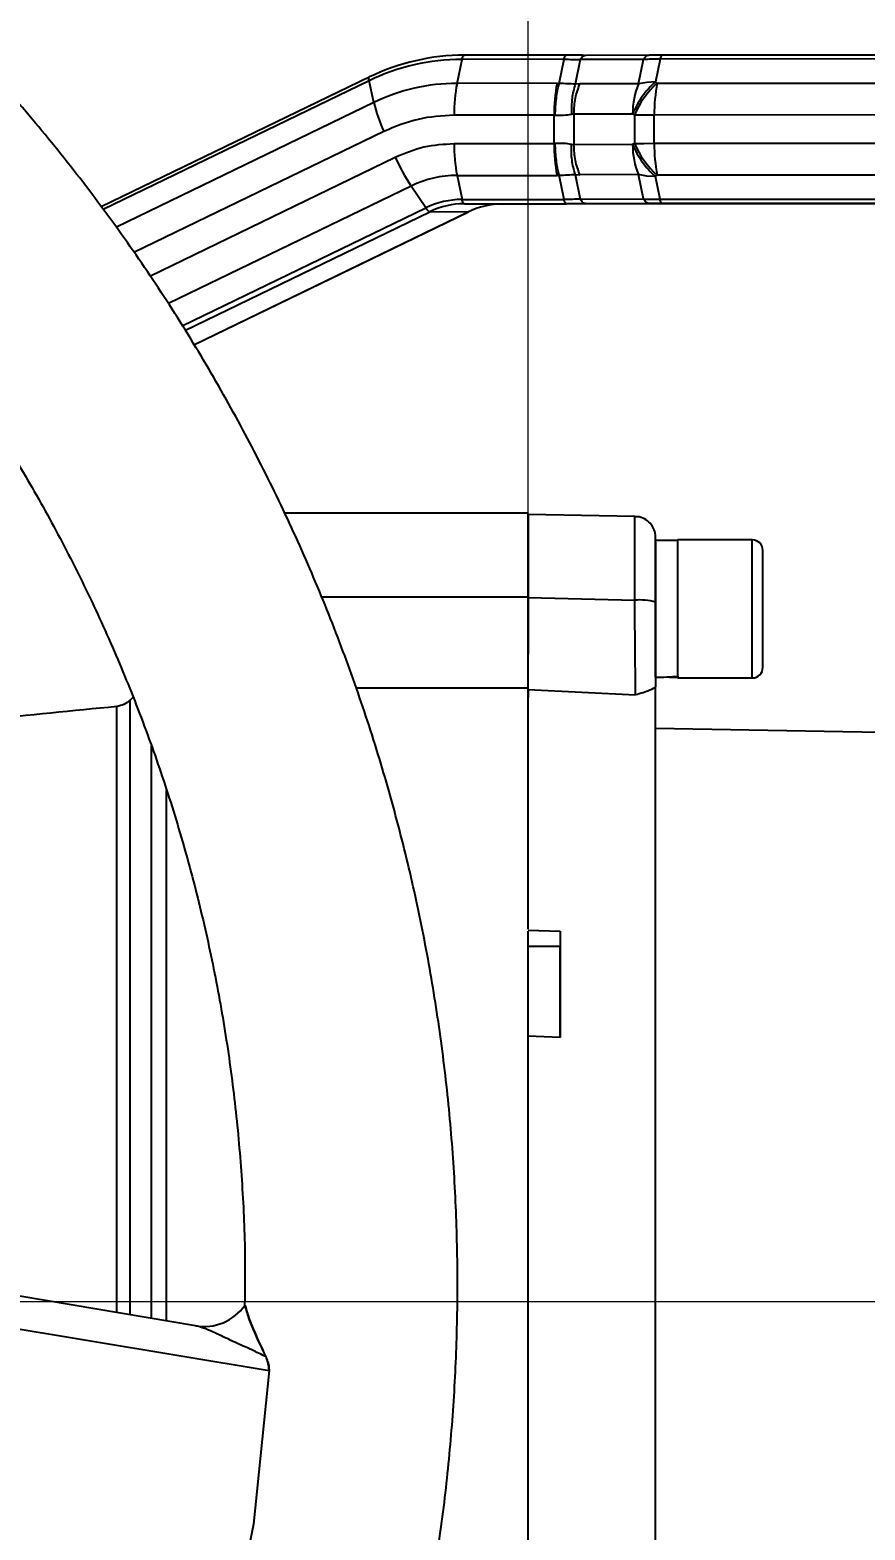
# Model space of a CAD drawing. Header units: millimetres. Extents: x 2271 to 4415, y 823 to 2339.
# Drawn here: x 3252.9 to 3331.5, y 1200.9 to 1342.2 of the extents above; entities that cross this region are included whole.
import ezdxf

# ---------------------------------------------------------------- set-up
doc = ezdxf.new("R2010")
doc.units = ezdxf.units.MM
doc.layers.add('AM_5', color=3, linetype='Continuous', lineweight=25)
doc.styles.add('SLDTEXTSTYLE1', font='txt.shx', dxfattribs={"width": 0.7, "bigfont": 'gbcbig.shx'})
doc.dimstyles.new('SLDDIMSTYLE12$0', dxfattribs={"dimtxt": 12, "dimasz": 10, "dimexe": 0, "dimexo": 0.0625, "dimgap": 0.875, "dimtad": 1, "dimdec": 1, "dimlfac": 1.8, "dimrnd": 1e-09, "dimzin": 12, "dimdsep": 46, "dimtxsty": 'SLDTEXTSTYLE1', "dimcen": 0.09, "dimdle": 8.16, "dimclrd": 3, "dimclre": 3, "dimadec": 0, "dimazin": 3, "dimtfac": 1, "dimtdec": 1, "dimtofl": 0, "dimtmove": 0, "dimatfit": 3, "dimfxl": 0, "dimfrac": 2, "dimtolj": 1, "dimlwd": 5, "dimlwe": 5, "dimarcsym": 0})
doc.dimstyles.new('SLDDIMSTYLE12$3', dxfattribs={"dimtxt": 12, "dimasz": 10, "dimexe": 0, "dimexo": 0.0625, "dimgap": 0.875, "dimtad": 1, "dimdec": 1, "dimlfac": 1.8, "dimrnd": 1e-09, "dimzin": 12, "dimdsep": 46, "dimtxsty": 'SLDTEXTSTYLE1', "dimcen": 0.09, "dimdle": 8.16, "dimclrd": 3, "dimclre": 3, "dimadec": 0, "dimazin": 3, "dimtfac": 1, "dimtdec": 1, "dimtofl": 0, "dimtmove": 0, "dimatfit": 3, "dimfxl": 0, "dimfrac": 2, "dimtolj": 1, "dimlwd": 5, "dimlwe": 5, "dimarcsym": 0})

# ---------------------------------------------------------------- blocks, each defined once
blk = doc.blocks.new('*D192')
at = {"layer": 'AM_5', "color": 3, "lineweight": 5, "transparency": 16777216}
blk.add_line((3122.69, 1362.62), (3122.69, 1414.99), dxfattribs=at)
at = {"layer": 'AM_5', "color": 3, "linetype": 'Continuous', "lineweight": 5, "transparency": 16777216}
for p, q in [((3132.69, 1414.99), (3289.77, 1414.99)), ((3299.77, 1296.73), (3299.77, 1414.99))]:
    blk.add_line(p, q, dxfattribs=at)
at = {"layer": 'AM_5', "color": 3, "transparency": 16777216}
for points in [[(3132.69, 1416.66), (3132.69, 1413.32), (3122.69, 1414.99)], [(3289.77, 1416.66), (3289.77, 1413.32), (3299.77, 1414.99)]]:
    blk.add_solid(points, dxfattribs=at)
at = {"layer": 'Defpoints', "color": 0, "transparency": 16777216}
for p in [(3299.77, 1414.99), (3122.69, 1362.56), (3299.77, 1296.66)]:
    blk.add_point(p, dxfattribs=at)
at = {"layer": 'AM_5', "color": 0, "transparency": 16777216, "insert": (3211.23, 1421.86), "char_height": 12, "attachment_point": 5, "style": 'SLDTEXTSTYLE1'}
blk.add_mtext('\\A1;178', dxfattribs=at)
blk = doc.blocks.new('*D175')
at = {"layer": 'AM_5', "color": 3, "lineweight": 5, "transparency": 16777216}
blk.add_line((3299.77, 1294.17), (3299.77, 1413.92), dxfattribs=at)
at = {"layer": 'AM_5', "color": 3, "linetype": 'Continuous', "lineweight": 5, "transparency": 16777216}
for p, q in [((3309.77, 1413.92), (3461.77, 1413.92)), ((3471.77, 1217.02), (3471.77, 1413.92))]:
    blk.add_line(p, q, dxfattribs=at)
at = {"layer": 'AM_5', "color": 3, "transparency": 16777216}
for points in [[(3309.77, 1415.59), (3309.77, 1412.26), (3299.77, 1413.92)], [(3461.77, 1415.59), (3461.77, 1412.26), (3471.77, 1413.92)]]:
    blk.add_solid(points, dxfattribs=at)
at = {"layer": 'Defpoints', "color": 0, "transparency": 16777216}
for p in [(3471.77, 1413.92), (3299.77, 1294.11), (3471.77, 1216.96)]:
    blk.add_point(p, dxfattribs=at)
at = {"layer": 'AM_5', "color": 0, "transparency": 16777216, "insert": (3385.77, 1420.8), "char_height": 12, "attachment_point": 5, "style": 'SLDTEXTSTYLE1'}
blk.add_mtext('\\A1;175', dxfattribs=at)
blk = doc.blocks.new('*D204')
at = {"layer": 'AM_5', "color": 3, "lineweight": 5, "transparency": 16777216}
blk.add_line((3415.04, 1339.88), (3429.39, 1339.88), dxfattribs=at)
at = {"layer": 'AM_5', "color": 3, "linetype": 'Continuous', "lineweight": 5, "transparency": 16777216}
for p, q in [((3429.39, 1329.88), (3429.39, 1232.43)), ((3169.44, 1222.43), (3429.39, 1222.43))]:
    blk.add_line(p, q, dxfattribs=at)
at = {"layer": 'AM_5', "color": 3, "transparency": 16777216}
for points in [[(3427.72, 1329.88), (3431.05, 1329.88), (3429.39, 1339.88)], [(3427.72, 1232.43), (3431.05, 1232.43), (3429.39, 1222.43)]]:
    blk.add_solid(points, dxfattribs=at)
at = {"layer": 'Defpoints', "color": 0, "transparency": 16777216}
for p in [(3414.97, 1339.88), (3169.38, 1222.43), (3429.39, 1222.43)]:
    blk.add_point(p, dxfattribs=at)
at = {"layer": 'AM_5', "color": 0, "transparency": 16777216, "insert": (3422.51, 1290.38), "char_height": 12, "attachment_point": 5, "rotation": 90, "style": 'SLDTEXTSTYLE1'}
blk.add_mtext('\\A1;115', dxfattribs=at)
blk = doc.blocks.new('*D183')
at = {"layer": 'AM_5', "color": 3, "linetype": 'Continuous', "lineweight": 5, "transparency": 16777216}
blk.add_line((3286.51, 1375.18), (3252.82, 1349.18), dxfattribs=at)
at = {"layer": 'AM_5', "color": 3, "lineweight": 5, "transparency": 16777216}
for p, q in [((3185.45, 1297.25), (3185.63, 1297.25)), ((3185.54, 1297.16), (3185.54, 1297.34))]:
    blk.add_line(p, q, dxfattribs=at)
at = {"layer": 'AM_5', "color": 3, "transparency": 16777216}
blk.add_solid([(3251.8, 1350.5), (3253.84, 1347.87), (3244.91, 1343.07)], dxfattribs=at)
at = {"layer": 'Defpoints', "color": 0, "transparency": 16777216}
for p in [(3244.91, 1343.07), (3126.17, 1251.42)]:
    blk.add_point(p, dxfattribs=at)
at = {"layer": 'AM_5', "color": 0, "transparency": 16777216, "insert": (3269.42, 1370.68), "char_height": 12, "attachment_point": 5, "rotation": 37.6642, "style": 'SLDTEXTSTYLE1'}
blk.add_mtext('\\A1;%%C345', dxfattribs=at)

msp = doc.modelspace()

# ---------------------------------------------------------------- linework, layer by layer
at = {"color": 7, "linetype": 'Continuous', "lineweight": 25}
for p, q in [((3293.069, 1337.149), (3293.538, 1339.412)), ((3303.149, 1339.418), (3293.538, 1339.412)), ((3303.369, 1339.817), (3293.758, 1339.811)), ((3302.68, 1337.152), (3303.149, 1339.418)), ((3304.681, 1339.384), (3304.204, 1337.076)), ((3310.645, 1339.395), (3304.681, 1339.384)), ((3305.062, 1339.79), (3305.217, 1339.819)), ((3305.217, 1339.819), (3311.181, 1339.83)), ((3310.172, 1337.11), (3310.645, 1339.395)), ((3312.193, 1339.433), (3311.75, 1337.292)), ((3405.847, 1339.49), (3312.193, 1339.433)), ((3312.413, 1339.831), (3406.068, 1339.888)), ((3284.809, 1337.747), (3259.55, 1325.509)), ((3284.781, 1337.392), (3259.737, 1325.259)), ((3285.231, 1335.341), (3284.781, 1337.392)), ((3302.486, 1337.155), (3293.069, 1337.149)), ((3302.486, 1337.155), (3302.68, 1337.152)), ((3304.642, 1337.1), (3304.204, 1337.076)), ((3310.172, 1337.11), (3304.642, 1337.1)), ((3310.932, 1337.246), (3310.172, 1337.11)), ((3311.75, 1337.292), (3310.932, 1337.246)), ((3311.919, 1337.17), (3311.75, 1337.292)), ((3311.919, 1337.17), (3406.051, 1337.227)), ((3285.231, 1335.341), (3260.987, 1323.595)), ((3302.21, 1334.157), (3292.793, 1334.151)), ((3302.21, 1331.49), (3302.21, 1334.157)), ((3302.21, 1334.157), (3302.307, 1334.154)), ((3303.858, 1334.258), (3304.077, 1334.282)), ((3304.077, 1334.282), (3309.607, 1334.292)), ((3304.077, 1334.282), (3304.077, 1331.37)), ((3309.607, 1334.292), (3309.776, 1334.17)), ((3310.656, 1334.171), (3309.776, 1334.17)), ((3309.776, 1334.17), (3309.776, 1331.503)), ((3311.643, 1334.172), (3310.656, 1334.171)), ((3405.775, 1334.23), (3311.643, 1334.172)), ((3311.643, 1331.505), (3311.643, 1334.172)), ((3286.172, 1332.624), (3262.632, 1321.219)), ((3292.793, 1331.485), (3302.21, 1331.49)), ((3302.307, 1331.493), (3302.21, 1331.49)), ((3304.077, 1331.37), (3303.858, 1331.393)), ((3309.607, 1331.38), (3304.077, 1331.37)), ((3309.776, 1331.503), (3309.607, 1331.38)), ((3309.776, 1331.503), (3310.656, 1331.504)), ((3310.656, 1331.504), (3311.643, 1331.505)), ((3311.643, 1331.505), (3405.776, 1331.563)), ((3264.143, 1319.01), (3287.253, 1330.206)), ((3293.069, 1328.483), (3302.486, 1328.488)), ((3293.069, 1328.483), (3293.538, 1326.212)), ((3302.486, 1328.488), (3302.68, 1328.491)), ((3303.149, 1326.218), (3302.68, 1328.491)), ((3304.204, 1328.572), (3304.642, 1328.549)), ((3304.204, 1328.572), (3304.681, 1326.256)), ((3310.172, 1328.559), (3304.642, 1328.549)), ((3310.932, 1328.425), (3310.172, 1328.559)), ((3310.645, 1326.267), (3310.172, 1328.559)), ((3311.75, 1328.38), (3310.932, 1328.425)), ((3311.75, 1328.38), (3311.919, 1328.503)), ((3312.193, 1326.233), (3311.75, 1328.38)), ((3406.051, 1328.561), (3311.919, 1328.503)), ((3288.745, 1327.485), (3265.881, 1316.408)), ((3290.132, 1325.427), (3288.745, 1327.485)), ((3267.184, 1314.309), (3290.132, 1325.427)), ((3267.447, 1313.887), (3290.515, 1325.063)), ((3268.288, 1312.532), (3294.098, 1325.036)), ((3268.292, 1312.525), (3294.129, 1325.042)), ((3294.098, 1325.036), (3290.515, 1325.063)), ((3293.538, 1326.212), (3303.149, 1326.218)), ((3293.758, 1325.811), (3303.369, 1325.817)), ((3293.758, 1325.811), (3297.341, 1325.784)), ((3410.753, 1325.854), (3297.341, 1325.784)), ((3304.681, 1326.256), (3310.645, 1326.267)), ((3311.181, 1325.83), (3305.217, 1325.819)), ((3312.193, 1326.233), (3405.847, 1326.29)), ((3406.068, 1325.888), (3312.413, 1325.831)), ((3299.769, 1296.663), (3276.842, 1296.663)), ((3309.804, 1296.378), (3299.769, 1296.554)), ((3313.869, 1294.103), (3311.769, 1294.103)), ((3320.869, 1294.163), (3313.869, 1294.163)), ((3280.292, 1288.798), (3299.769, 1288.798)), ((3299.769, 1288.734), (3309.804, 1288.484)), ((3311.769, 1281.338), (3311.769, 1283.495)), ((3311.769, 1283.323), (3311.769, 1281.223)), ((3313.869, 1281.163), (3320.869, 1281.163)), ((3299.769, 1280.207), (3283.547, 1280.207)), ((3299.769, 1280.083), (3299.769, 1279.348)), ((3299.769, 1280.083), (3309.874, 1279.566)), ((3262.556, 1279.365), (3262.243, 1279.051)), ((3441.295, 1274.143), (3311.769, 1276.404)), ((3299.769, 1257.412), (3302.769, 1257.301)), ((3302.769, 1257.301), (3302.769, 1255.877)), ((3302.769, 1255.877), (3299.769, 1255.877)), ((3302.769, 1247.306), (3299.769, 1247.417)), ((3268.427, 1220.161), (3242.988, 1224.433)), ((3273.067, 1222.109), (3273.067, 1222.107)), ((3273.103, 1222.107), (3273.103, 1222.106)), ((3241.709, 1221.551), (3275.361, 1215.937)), ((3275.361, 1215.937), (3273.9, 1201.483)), ((3273.9, 1201.481), (3271.072, 1187.229)), ((3273.9, 1201.483), (3273.9, 1201.481))]:
    msp.add_line(p, q, dxfattribs=at)
at = {"color": 7, "linetype": 'Continuous', "lineweight": 25, "flags": 128}
for points in [[(3293.538, 1339.412), (3293.558, 1339.501), (3293.581, 1339.58), (3293.607, 1339.649), (3293.635, 1339.706), (3293.664, 1339.752), (3293.695, 1339.784), (3293.726, 1339.804), (3293.758, 1339.811)], [(3284.781, 1337.392), (3284.766, 1337.472), (3284.757, 1337.544), (3284.755, 1337.606), (3284.759, 1337.658), (3284.77, 1337.7), (3284.787, 1337.729), (3284.809, 1337.747)], [(3284.809, 1337.747), (3284.81, 1337.747), (3284.839, 1337.753)], [(3293.758, 1325.811), (3293.726, 1325.818), (3293.695, 1325.838), (3293.664, 1325.871), (3293.635, 1325.917), (3293.607, 1325.975), (3293.581, 1326.044), (3293.558, 1326.124), (3293.538, 1326.212)], [(3294.129, 1325.042), (3294.127, 1325.042), (3294.098, 1325.036)], [(3309.804, 1288.484), (3309.804, 1290.282), (3309.804, 1291.964), (3309.804, 1293.456), (3309.804, 1294.691), (3309.804, 1295.614), (3309.804, 1296.185), (3309.804, 1296.378)], [(3311.769, 1281.223), (3311.769, 1281.399), (3311.769, 1281.917), (3311.769, 1282.75), (3311.769, 1283.851), (3311.769, 1285.161), (3311.769, 1286.608), (3311.769, 1288.112), (3311.769, 1289.592), (3311.769, 1290.966), (3311.769, 1292.159), (3311.769, 1293.107), (3311.769, 1293.757), (3311.769, 1294.074), (3311.769, 1294.103)], [(3313.869, 1281.338), (3313.869, 1281.261), (3313.869, 1281.174), (3313.869, 1281.436), (3313.869, 1282.033), (3313.869, 1282.935), (3313.869, 1284.091), (3313.869, 1285.44), (3313.869, 1286.908), (3313.869, 1288.417), (3313.869, 1289.886), (3313.869, 1291.234), (3313.869, 1292.391), (3313.869, 1293.292), (3313.869, 1293.89), (3313.869, 1294.152), (3313.869, 1294.103)], [(3313.869, 1281.428), (3313.869, 1281.792), (3313.869, 1282.568), (3313.869, 1283.622), (3313.869, 1284.897), (3313.869, 1286.323), (3313.869, 1287.823), (3313.869, 1289.314), (3313.869, 1290.714), (3313.869, 1291.948), (3313.869, 1292.947), (3313.869, 1293.657), (3313.869, 1294.04), (3313.869, 1294.08)], [(3320.869, 1281.163), (3320.869, 1281.174), (3320.869, 1281.436), (3320.869, 1282.033), (3320.869, 1282.935), (3320.869, 1284.091), (3320.869, 1285.44), (3320.869, 1286.908), (3320.869, 1288.417), (3320.869, 1289.886), (3320.869, 1291.234), (3320.869, 1292.391), (3320.869, 1293.292), (3320.869, 1293.89), (3320.869, 1294.152), (3320.869, 1294.163)], [(3311.769, 1288.296), (3311.769, 1288.283), (3311.769, 1287.048), (3311.769, 1285.862), (3311.769, 1284.822), (3311.769, 1284.012), (3311.769, 1283.499), (3311.769, 1283.323)], [(3311.769, 1283.663), (3311.769, 1283.622), (3311.769, 1282.568), (3311.769, 1281.792), (3311.769, 1281.338)]]:
    msp.add_lwpolyline(points, dxfattribs=at)
at = {"color": 7, "linetype": 'Continuous', "lineweight": 25}
for centre, radius, start, end in [((3293.564, 1319.31), 20.102, 90.07529, 115.90707), ((3293.785, 1319.336), 20.474, 90.07527, 115.90712), ((3293.093, 1319.156), 17.993, 90.07527, 115.90712), ((3307.989, 1334.266), 15.196, 169.06221, 180.4319), ((3317.406, 1334.272), 15.196, 169.06221, 180.4319), ((3316.624, 1334.351), 7.017, 156.84756, 180.47841), ((3317.634, 1330.823), 8.541, 132.00657, 156.93397), ((3326.839, 1334.286), 15.196, 169.06221, 180.43184), ((3299.454, 1338.743), 14.624, 193.45011, 204.73439), ((3308.052, 1331.372), 15.259, 179.57667, 190.91491), ((3317.469, 1331.378), 15.259, 179.57667, 190.91491), ((3316.645, 1331.323), 7.037, 179.5333, 203.11856), ((3317.658, 1334.867), 8.57, 203.11136, 227.95126), ((3326.902, 1331.392), 15.259, 179.57677, 190.91492), ((3304.108, 1337.676), 18.436, 203.90163, 213.55836), ((3293.082, 1318.556), 9.927, 90.07527, 115.90712), ((3293.548, 1318.395), 7.818, 90.07527, 115.90712), ((3290.808, 1325.753), 0.75, 205.79928, 247.02737), ((3293.768, 1318.365), 7.445, 90.07527, 115.90712), ((3297.351, 1318.339), 7.445, 90.07527, 115.90712), ((3320.869, 1293.163), 1, 360, 90), ((3310.285, 1283.155), 5.35, 73.89602, 95.15846), ((3320.869, 1282.163), 1, 270, 360), ((3269.258, 1224.755), 4.669, 259.74027, 325.43734)]:
    msp.add_arc(centre, radius, start, end, dxfattribs=at)
for centre, start_param, end_param in [((3311.769, 1287.663), 4.712389, 4.9017857), ((3313.869, 1287.663), 4.6181166, 4.712389)]:
    msp.add_ellipse(centre, major_axis=(11.154, 0), ratio=0.5773485, start_param=start_param, end_param=end_param, dxfattribs=at)
for points, knots in [([(3122.336, 1053.698), (3124.897, 1053.722), (3128.477, 1053.757), (3133.746, 1054.036), (3138.211, 1054.371), (3143.527, 1054.937), (3149.096, 1055.71), (3154.909, 1056.72), (3160.88, 1057.976), (3166.957, 1059.487), (3173.094, 1061.258), (3179.26, 1063.292), (3185.423, 1065.591), (3191.56, 1068.157), (3197.648, 1070.987), (3203.668, 1074.081), (3209.6, 1077.435), (3215.43, 1081.048), (3221.139, 1084.913), (3226.715, 1089.027), (3232.142, 1093.384), (3237.408, 1097.979), (3242.499, 1102.803), (3247.404, 1107.851), (3252.111, 1113.114), (3256.609, 1118.584), (3260.887, 1124.252), (3264.936, 1130.109), (3268.745, 1136.146), (3272.307, 1142.352), (3275.612, 1148.716), (3278.653, 1155.229), (3281.422, 1161.878), (3283.913, 1168.653), (3286.118, 1175.54), (3288.033, 1182.529), (3289.651, 1189.607), (3290.969, 1196.76), (3291.982, 1203.977), (3292.686, 1211.244), (3293.079, 1218.549), (3293.158, 1225.877), (3292.921, 1233.215), (3292.367, 1240.549), (3291.495, 1247.867), (3290.304, 1255.154), (3288.796, 1262.397), (3286.971, 1269.581), (3284.831, 1276.694), (3282.377, 1283.722), (3279.612, 1290.65), (3276.539, 1297.466), (3273.162, 1304.157), (3269.485, 1310.709), (3265.511, 1317.109), (3261.246, 1323.344), (3256.695, 1329.402), (3251.863, 1335.271), (3246.756, 1340.937), (3241.379, 1346.39), (3235.933, 1351.437), (3230.459, 1356.09), (3225.001, 1360.359), (3219.376, 1364.401), (3213.595, 1368.21), (3207.667, 1371.778), (3201.605, 1375.1), (3195.419, 1378.17), (3189.122, 1380.984), (3182.729, 1383.536), (3176.253, 1385.822), (3169.716, 1387.838), (3163.141, 1389.58), (3156.568, 1391.045), (3150.074, 1392.227), (3143.785, 1393.124), (3138.261, 1393.707), (3133.378, 1394.075), (3128.554, 1394.315), (3122.58, 1394.432), (3117.063, 1394.321), (3111.794, 1394.05), (3107.329, 1393.712), (3102.013, 1393.147), (3096.444, 1392.374), (3090.631, 1391.364), (3084.659, 1390.108), (3078.583, 1388.597), (3072.445, 1386.826), (3066.28, 1384.792), (3060.117, 1382.493), (3053.98, 1379.928), (3047.892, 1377.097), (3041.872, 1374.003), (3035.939, 1370.649), (3030.11, 1367.037), (3024.401, 1363.171), (3018.825, 1359.057), (3013.398, 1354.7), (3008.132, 1350.105), (3003.041, 1345.281), (2998.136, 1340.233), (2993.429, 1334.97), (2988.931, 1329.5), (2984.653, 1323.832), (2980.604, 1317.975), (2976.795, 1311.938), (2973.233, 1305.732), (2969.928, 1299.368), (2966.885, 1292.856), (2964.123, 1286.204), (2961.786, 1279.922), (2960.508, 1275.817), (2959.945, 1274.009)], [0, 0, 0, 0, 0.0102074, 0.014274, 0.021037, 0.0280561, 0.0355867, 0.0434511, 0.0515783, 0.0599113, 0.0684099, 0.0770439, 0.085791, 0.0946336, 0.1035582, 0.112554, 0.1216124, 0.1307262, 0.1398897, 0.1490979, 0.1583469, 0.1676331, 0.1769537, 0.1863062, 0.1956884, 0.2050985, 0.2145348, 0.2239961, 0.233481, 0.2429885, 0.2525178, 0.262068, 0.2716385, 0.2812287, 0.2908382, 0.3004664, 0.3101132, 0.3197782, 0.3294613, 0.3391624, 0.3488814, 0.3586183, 0.3683733, 0.3781464, 0.387938, 0.3977483, 0.4075776, 0.4174265, 0.4272956, 0.4371854, 0.4470968, 0.4570307, 0.4669882, 0.4769704, 0.486979, 0.4970156, 0.5070822, 0.5171812, 0.5273154, 0.5374882, 0.5477037, 0.5569145, 0.5661226, 0.5753266, 0.5845258, 0.5937191, 0.6029052, 0.6120821, 0.6212471, 0.6303962, 0.6395236, 0.6486197, 0.6576679, 0.6666375, 0.6754633, 0.6839789, 0.6919633, 0.6976055, 0.7035012, 0.7112199, 0.7214273, 0.7254939, 0.7322569, 0.739276, 0.7468066, 0.754671, 0.7627982, 0.7711312, 0.7796298, 0.7882638, 0.7970109, 0.8058535, 0.8147781, 0.8237739, 0.8328323, 0.8419461, 0.8511096, 0.8603178, 0.8695668, 0.878853, 0.8881736, 0.8975261, 0.9069083, 0.9163184, 0.9257547, 0.935216, 0.9447009, 0.9542084, 0.9637377, 0.9732879, 0.9828584, 0.9924486, 1, 1, 1, 1]), ([(3123.153, 1374.387), (3125.553, 1374.349), (3128.912, 1374.297), (3133.854, 1373.993), (3138.044, 1373.636), (3143.031, 1373.045), (3148.252, 1372.245), (3153.698, 1371.208), (3159.286, 1369.924), (3164.965, 1368.385), (3170.693, 1366.588), (3176.437, 1364.527), (3182.167, 1362.203), (3187.86, 1359.616), (3193.491, 1356.766), (3199.043, 1353.656), (3204.496, 1350.289), (3209.834, 1346.67), (3215.039, 1342.803), (3220.098, 1338.694), (3224.996, 1334.35), (3229.72, 1329.777), (3234.256, 1324.984), (3238.592, 1319.978), (3242.716, 1314.769), (3246.618, 1309.366), (3250.288, 1303.778), (3253.714, 1298.017), (3256.889, 1292.093), (3259.802, 1286.018), (3262.447, 1279.804), (3264.815, 1273.461), (3266.9, 1267.004), (3268.695, 1260.445), (3270.194, 1253.797), (3271.393, 1247.073), (3272.29, 1240.287), (3272.865, 1233.453), (3273.139, 1227.386), (3273.088, 1223.603), (3273.067, 1222.109)], [0, 0, 0, 0, 0.0302952, 0.0423856, 0.0624901, 0.08336, 0.1057536, 0.1291426, 0.1533151, 0.1781023, 0.2033838, 0.2290707, 0.2550958, 0.2814075, 0.3079654, 0.3347376, 0.3616982, 0.3888263, 0.4161047, 0.4435189, 0.4710571, 0.4987089, 0.526466, 0.5543209, 0.5822674, 0.6103001, 0.6384144, 0.6666062, 0.6948723, 0.7232096, 0.7516156, 0.7800883, 0.8086258, 0.8372268, 0.86589, 0.8946146, 0.9234, 0.9522458, 0.9811519, 1, 1, 1, 1]), ([(3303.149, 1339.418), (3303.163, 1339.477), (3303.191, 1339.594), (3303.245, 1339.719), (3303.306, 1339.802), (3303.348, 1339.812), (3303.369, 1339.817)], [0, 0, 0, 0, 0.2499973, 0.4999982, 0.7499991, 1, 1, 1, 1]), ([(3303.149, 1339.418), (3303.424, 1339.417), (3303.985, 1339.414), (3304.447, 1339.394), (3304.681, 1339.384)], [0, 0, 0, 0, 0.4915101, 1, 1, 1, 1]), ([(3305.072, 1339.79), (3304.806, 1339.792), (3304.274, 1339.795), (3303.624, 1339.794), (3303.298, 1339.794)], [0, 0, 0, 0, 0.4996452, 1, 1, 1, 1]), ([(3304.681, 1339.384), (3304.714, 1339.448), (3304.779, 1339.576), (3304.912, 1339.708), (3305.01, 1339.78), (3305.062, 1339.79), (3305.062, 1339.79)], [0, 0, 0, 0, 0.3327347, 0.6654694, 0.9982041, 1, 1, 1, 1]), ([(3312.193, 1339.433), (3311.917, 1339.431), (3311.361, 1339.428), (3310.885, 1339.406), (3310.645, 1339.395)], [0, 0, 0, 0, 0.4950466, 1, 1, 1, 1]), ([(3311.181, 1339.83), (3311.37, 1339.83), (3311.745, 1339.831), (3312.192, 1339.831), (3312.413, 1339.831)], [0, 0, 0, 0, 0.5040088, 1, 1, 1, 1]), ([(3302.307, 1334.154), (3302.334, 1334.695), (3302.389, 1335.776), (3302.583, 1336.694), (3302.68, 1337.152)], [0, 0, 0, 0, 0.5, 1, 1, 1, 1]), ([(3304.204, 1337.076), (3303.97, 1337.087), (3303.508, 1337.108), (3302.954, 1337.138), (3302.68, 1337.152)], [0, 0, 0, 0, 0.5043986, 1, 1, 1, 1]), ([(3304.204, 1337.076), (3304.079, 1336.639), (3303.83, 1335.767), (3303.848, 1334.761), (3303.858, 1334.258)], [0, 0, 0, 0, 0.50000007, 1, 1, 1, 1]), ([(3304.077, 1334.282), (3304.102, 1334.784), (3304.152, 1335.79), (3304.479, 1336.663), (3304.642, 1337.1)], [0, 0, 0, 0, 0.4999559, 1, 1, 1, 1]), ([(3302.307, 1334.154), (3302.58, 1334.148), (3303.134, 1334.134), (3303.614, 1334.216), (3303.858, 1334.258)], [0, 0, 0, 0, 0.49168447, 1, 1, 1, 1]), ([(3303.858, 1331.393), (3303.614, 1331.434), (3303.134, 1331.515), (3302.58, 1331.5), (3302.307, 1331.493)], [0, 0, 0, 0, 0.5082251, 1, 1, 1, 1]), ([(3302.68, 1328.491), (3302.583, 1328.951), (3302.389, 1329.871), (3302.334, 1330.952), (3302.307, 1331.493)], [0, 0, 0, 0, 0.5, 1, 1, 1, 1]), ([(3304.203, 1328.572), (3304.079, 1329.01), (3303.83, 1329.884), (3303.848, 1330.89), (3303.858, 1331.393)], [0, 0, 0, 0, 0.5008043, 1, 1, 1, 1]), ([(3302.68, 1328.491), (3302.955, 1328.506), (3303.509, 1328.537), (3303.971, 1328.56), (3304.204, 1328.572)], [0, 0, 0, 0, 0.4960838, 1, 1, 1, 1]), ([(3304.681, 1326.256), (3304.447, 1326.245), (3303.985, 1326.224), (3303.424, 1326.22), (3303.149, 1326.218)], [0, 0, 0, 0, 0.5084817, 1, 1, 1, 1]), ([(3303.369, 1325.817), (3303.348, 1325.822), (3303.306, 1325.833), (3303.245, 1325.916), (3303.191, 1326.042), (3303.163, 1326.159), (3303.149, 1326.218)], [0, 0, 0, 0, 0.2500001, 0.5000002, 0.7500003, 1, 1, 1, 1]), ([(3305.217, 1325.819), (3304.931, 1325.818), (3304.368, 1325.817), (3303.698, 1325.817), (3303.369, 1325.817)], [0, 0, 0, 0, 0.5097088, 1, 1, 1, 1]), ([(3310.645, 1326.267), (3310.885, 1326.257), (3311.361, 1326.237), (3311.917, 1326.234), (3312.193, 1326.233)], [0, 0, 0, 0, 0.5049534, 1, 1, 1, 1]), ([(3312.413, 1325.831), (3312.192, 1325.831), (3311.745, 1325.831), (3311.37, 1325.83), (3311.181, 1325.83)], [0, 0, 0, 0, 0.495991, 1, 1, 1, 1]), ([(3299.769, 1288.798), (3299.769, 1289.861), (3299.769, 1291.987), (3299.769, 1294.556), (3299.769, 1296.324), (3299.769, 1296.548), (3299.769, 1296.659)], [0, 0, 0, 0, 0.2503661, 0.5007322, 0.7510982, 1, 1, 1, 1]), ([(3299.769, 1296.554), (3299.769, 1296.442), (3299.769, 1296.22), (3299.769, 1294.421), (3299.769, 1292.774), (3299.769, 1291.707), (3299.769, 1291.663)], [0, 0, 0, 0, 0.32863136, 0.65726272, 0.98589409, 1, 1, 1, 1]), ([(3311.769, 1293.962), (3311.769, 1294.019), (3311.769, 1294.268), (3311.769, 1294.356), (3311.769, 1294.378), (3311.769, 1294.381), (3311.769, 1294.387), (3311.769, 1294.394), (3311.769, 1294.417), (3311.763, 1294.657), (3311.674, 1295.088), (3311.359, 1295.645), (3310.88, 1296.081), (3310.329, 1296.349), (3309.953, 1296.347), (3309.81, 1296.346)], [0, 0, 0, 0, 0.0799652, 0.3519428, 0.420096, 0.4244444, 0.4252673, 0.4262442, 0.4288884, 0.4379541, 0.5614142, 0.669529, 0.7910614, 0.920557, 1, 1, 1, 1]), ([(3311.769, 1293.962), (3311.769, 1293.951), (3311.769, 1293.798), (3311.769, 1292.684), (3311.769, 1290.753), (3311.769, 1289.114), (3311.769, 1288.295)], [0, 0, 0, 0, 0.02552267, 0.35034845, 0.67517422, 1, 1, 1, 1]), ([(3321.869, 1287.663), (3321.869, 1288.355), (3321.869, 1289.419), (3321.869, 1290.699), (3321.869, 1291.581), (3321.869, 1292.29), (3321.869, 1292.976), (3321.869, 1293.089), (3321.869, 1293.163)], [0, 0, 0, 0, 0.2394568, 0.3683607, 0.5, 0.6316393, 0.7605432, 1, 1, 1, 1]), ([(3299.769, 1280.083), (3299.769, 1280.364), (3299.769, 1280.925), (3299.769, 1282.944), (3299.769, 1285.593), (3299.769, 1287.686), (3299.769, 1288.734)], [0, 0, 0, 0, 0.2500466, 0.4994486, 0.7493959, 1, 1, 1, 1]), ([(3309.874, 1279.566), (3309.873, 1279.841), (3309.872, 1280.211), (3309.867, 1281.166), (3309.863, 1281.845), (3309.857, 1282.66), (3309.847, 1283.678), (3309.834, 1284.99), (3309.821, 1286.619), (3309.81, 1287.843), (3309.804, 1288.484)], [0, 0, 0, 0, 0.2442896, 0.3290361, 0.4144899, 0.500125, 0.5979924, 0.7157703, 0.8510724, 1, 1, 1, 1]), ([(3311.769, 1288.295), (3311.769, 1287.536), (3311.769, 1286.021), (3311.769, 1283.892), (3311.769, 1281.935), (3311.769, 1280.871), (3311.769, 1280.337)], [0, 0, 0, 0, 0.2507669, 0.5000113, 0.749245, 1, 1, 1, 1]), ([(3299.769, 1287.663), (3299.769, 1287.107), (3299.769, 1285.995), (3299.769, 1284.576), (3299.769, 1283.647), (3299.769, 1283.286), (3299.769, 1283.548), (3299.769, 1283.663)], [0, 0, 0, 0, 0.2095815, 0.4191631, 0.6287446, 0.8383262, 1, 1, 1, 1]), ([(3321.869, 1282.163), (3321.869, 1282.236), (3321.869, 1282.349), (3321.869, 1283.035), (3321.869, 1283.745), (3321.869, 1284.626), (3321.869, 1285.906), (3321.869, 1286.971), (3321.869, 1287.663)], [0, 0, 0, 0, 0.2394568, 0.3683607, 0.5, 0.6316393, 0.7605432, 1, 1, 1, 1]), ([(3299.769, 1257.494), (3299.769, 1258.191), (3299.769, 1261.163), (3299.769, 1265.613), (3299.769, 1270.755), (3299.769, 1274.908), (3299.769, 1278.191), (3299.769, 1279.535), (3299.769, 1280.207)], [0, 0, 0, 0, 0.0577205, 0.2461764, 0.4346323, 0.6230882, 0.8115441, 1, 1, 1, 1]), ([(3299.769, 1272.145), (3299.769, 1273.294), (3299.769, 1275.643), (3299.769, 1278.31), (3299.769, 1279.492), (3299.769, 1280.083)], [0, 0, 0, 0, 0.3234516, 0.6617258, 1, 1, 1, 1]), ([(3311.769, 1280.337), (3311.623, 1280.217), (3311.331, 1279.976), (3310.361, 1279.703), (3309.874, 1279.566)], [0, 0, 0, 0, 0.4975573, 1, 1, 1, 1]), ([(3261.032, 1278.469), (3256.877, 1278.065), (3249.507, 1277.35), (3242.165, 1276.393), (3238.962, 1275.975)], [0, 0, 0, 0, 0.56379171, 1, 1, 1, 1]), ([(3262.263, 1279.071), (3262.082, 1278.919), (3261.721, 1278.614), (3261.255, 1278.528), (3261.023, 1278.486)], [0, 0, 0, 0, 0.5000001, 1, 1, 1, 1]), ([(3261.04, 1221.401), (3261.04, 1223.347), (3261.04, 1228.217), (3261.039, 1233.57), (3261.039, 1237.74), (3261.039, 1239.985), (3261.039, 1242.192), (3261.039, 1244.355), (3261.038, 1246.473), (3261.038, 1248.545), (3261.038, 1251.51), (3261.037, 1255.4), (3261.036, 1260.103), (3261.036, 1264.721), (3261.035, 1268.525), (3261.034, 1271.547), (3261.033, 1273.875), (3261.033, 1275.83), (3261.032, 1277.316), (3261.031, 1278.302), (3261.031, 1278.419), (3261.031, 1278.479)], [0, 0, 0, 0, 0.0577112, 0.1444095, 0.1693942, 0.1944696, 0.2196359, 0.2448929, 0.2702408, 0.2956794, 0.3212087, 0.3825805, 0.4507211, 0.5256294, 0.607304, 0.6655257, 0.7267557, 0.7909939, 0.8582398, 0.9284932, 1, 1, 1, 1]), ([(3262.256, 1278.991), (3262.256, 1279.014), (3262.257, 1279.156), (3262.257, 1278.497), (3262.258, 1276.956), (3262.259, 1274.376), (3262.26, 1270.873), (3262.261, 1266.438), (3262.261, 1261.108), (3262.262, 1254.921), (3262.263, 1247.928), (3262.264, 1240.201), (3262.264, 1231.765), (3262.264, 1225.375), (3262.265, 1221.711), (3262.265, 1221.196)], [0, 0, 0, 0, 0.016394, 0.101859, 0.1878451, 0.2743525, 0.3613811, 0.4489308, 0.5370018, 0.6255939, 0.7147072, 0.8043418, 0.8944974, 0.9851743, 1, 1, 1, 1]), ([(3264.306, 1220.853), (3264.306, 1222.596), (3264.305, 1226.766), (3264.304, 1233.085), (3264.302, 1239.582), (3264.3, 1244.098), (3264.299, 1246.828), (3264.299, 1248.113), (3264.298, 1249.337), (3264.297, 1250.501), (3264.297, 1251.608), (3264.295, 1254.727), (3264.292, 1259.584), (3264.288, 1265.561), (3264.29, 1270.222), (3264.281, 1273.212), (3264.28, 1274.421), (3264.28, 1274.748)], [0, 0, 0, 0, 0.0708686, 0.1695597, 0.2704087, 0.3610308, 0.383079, 0.4044252, 0.4250694, 0.4450117, 0.4642519, 0.4827902, 0.6102084, 0.7376719, 0.865182, 0.9635673, 1, 1, 1, 1]), ([(3265.721, 1220.615), (3265.72, 1221.842), (3265.72, 1225.924), (3265.718, 1232.607), (3265.716, 1240.657), (3265.713, 1248.41), (3265.71, 1255.76), (3265.707, 1262.495), (3265.704, 1267.436), (3265.702, 1269.821), (3265.701, 1270.551)], [0, 0, 0, 0, 0.0570997, 0.1899714, 0.32791, 0.4709149, 0.6189859, 0.7721223, 0.9303237, 1, 1, 1, 1]), ([(3299.769, 1199.995), (3299.769, 1203.289), (3299.769, 1209.878), (3299.769, 1219.43), (3299.769, 1228.612), (3299.769, 1237.322), (3299.769, 1245.434), (3299.769, 1252.171), (3299.769, 1255.85), (3299.769, 1257.325)], [0, 0, 0, 0, 0.149957, 0.2999139, 0.4498709, 0.5998278, 0.7497848, 0.8997417, 1, 1, 1, 1]), ([(3302.769, 1247.306), (3302.769, 1248.577), (3302.769, 1251.6), (3302.769, 1254.308), (3302.769, 1255.877)], [0, 0, 0, 0, 0.4203629, 1, 1, 1, 1]), ([(3273.103, 1222.107), (3273.111, 1222.072), (3273.13, 1221.994), (3273.315, 1221.343), (3273.833, 1219.829), (3274.576, 1218.272), (3275.073, 1217.231)], [0, 0, 0, 0, 0.1105283, 0.2490059, 0.4974103, 1, 1, 1, 1]), ([(3275.095, 1217.23), (3274.588, 1218.272), (3273.83, 1219.83), (3273.323, 1221.32), (3273.134, 1221.976), (3273.113, 1222.064), (3273.103, 1222.107)], [0, 0, 0, 0, 0.5024672, 0.7509757, 0.8756525, 1, 1, 1, 1]), ([(3275.095, 1217.23), (3274.707, 1217.419), (3273.78, 1217.873), (3272.333, 1218.511), (3270.767, 1219.245), (3269.383, 1219.904), (3268.706, 1220.086), (3268.427, 1220.161)], [0, 0, 0, 0, 0.1543805, 0.3689656, 0.5771659, 0.8257398, 1, 1, 1, 1]), ([(3275.073, 1217.231), (3275.082, 1217.202), (3275.146, 1217.012), (3275.262, 1216.72), (3275.359, 1216.308), (3275.36, 1216.057), (3275.361, 1215.937)], [0, 0, 0, 0, 0.0709429, 0.4685237, 0.7475032, 1, 1, 1, 1]), ([(3275.361, 1215.937), (3275.36, 1216.056), (3275.359, 1216.307), (3275.249, 1216.749), (3275.155, 1217.045), (3275.095, 1217.23)], [0, 0, 0, 0, 0.2505518, 0.5313012, 1, 1, 1, 1])]:
    msp.add_open_spline(points, degree=3, knots=knots, dxfattribs=at)
for points in [[(3310.645, 1339.395), (3310.678, 1339.458), (3310.743, 1339.586), (3310.876, 1339.722), (3311.024, 1339.813), (3311.129, 1339.824), (3311.181, 1339.83)], [(3312.413, 1339.831), (3312.392, 1339.826), (3312.349, 1339.816), (3312.289, 1339.733), (3312.235, 1339.609), (3312.207, 1339.491), (3312.193, 1339.433)], [(3311.75, 1337.292), (3311.529, 1337.081), (3311.088, 1336.66), (3310.502, 1335.915), (3309.988, 1335.119), (3309.734, 1334.568), (3309.607, 1334.292)], [(3292.793, 1334.151), (3291.65, 1334.085), (3289.363, 1333.952), (3287.236, 1333.066), (3286.172, 1332.624)], [(3287.253, 1330.206), (3288.143, 1330.577), (3289.923, 1331.318), (3291.837, 1331.429), (3292.793, 1331.485)], [(3304.642, 1328.549), (3304.479, 1328.987), (3304.152, 1329.862), (3304.102, 1330.867), (3304.077, 1331.37)], [(3309.607, 1331.38), (3309.734, 1331.105), (3309.988, 1330.554), (3310.502, 1329.759), (3311.088, 1329.013), (3311.529, 1328.591), (3311.75, 1328.38)], [(3305.217, 1325.819), (3305.165, 1325.825), (3305.06, 1325.836), (3304.912, 1325.928), (3304.78, 1326.065), (3304.714, 1326.192), (3304.681, 1326.256)], [(3311.181, 1325.83), (3311.129, 1325.835), (3311.024, 1325.847), (3310.876, 1325.939), (3310.743, 1326.076), (3310.678, 1326.203), (3310.645, 1326.267)], [(3312.413, 1325.831), (3312.392, 1325.836), (3312.349, 1325.847), (3312.289, 1325.931), (3312.235, 1326.056), (3312.207, 1326.174), (3312.193, 1326.233)], [(3299.769, 1288.734), (3299.769, 1289.788), (3299.769, 1291.895), (3299.769, 1294.449), (3299.769, 1296.213), (3299.769, 1296.44), (3299.769, 1296.554)], [(3299.769, 1291.913), (3299.769, 1291.849), (3299.769, 1291.721), (3299.769, 1290.739), (3299.769, 1289.334), (3299.769, 1288.22), (3299.769, 1287.663)], [(3299.769, 1280.207), (3299.769, 1280.485), (3299.769, 1281.041), (3299.769, 1283.047), (3299.769, 1285.677), (3299.769, 1287.758), (3299.769, 1288.798)], [(3311.769, 1193.453), (3311.769, 1197.104), (3311.769, 1204.408), (3311.769, 1215.051), (3311.769, 1225.294), (3311.769, 1234.994), (3311.769, 1244.034), (3311.769, 1252.296), (3311.769, 1259.677), (3311.769, 1266.082), (3311.769, 1271.437), (3311.769, 1275.645), (3311.769, 1278.765), (3311.769, 1279.813), (3311.769, 1280.337)], [(3302.769, 1257.301), (3302.769, 1255.725), (3302.769, 1252.572), (3302.769, 1249.061), (3302.769, 1247.306)], [(3299.769, 1245.882), (3299.769, 1247.64), (3299.769, 1251.154), (3299.769, 1254.303), (3299.769, 1255.877)], [(3299.769, 1199.691), (3299.769, 1202.605), (3299.769, 1208.433), (3299.769, 1216.927), (3299.769, 1225.156), (3299.769, 1233.027), (3299.769, 1240.528), (3299.769, 1245.121), (3299.769, 1247.417)]]:
    msp.add_open_spline(points, degree=3, dxfattribs=at)

# ---------------------------------------------------------------- dimensions: what is measured, and where the dimension line sits
at = {"layer": 'AM_5'}
for base, p1, p2, text, picture, middle in [((3299.769, 1414.99), (3122.692, 1362.562), (3299.769, 1296.663), '178', '*D192', (3211.23, 1421.865)), ((3471.769, 1413.922), (3299.769, 1294.108), (3471.769, 1216.956), '175', '*D175', (3385.769, 1420.797))]:
    dim = msp.add_linear_dim(base=base, p1=p1, p2=p2, text=text, dimstyle='SLDDIMSTYLE12$0', override={"dimlfac": 1, "dimpost": ''}, dxfattribs=at)
    dim.commit()
    dim.dimension.update_dxf_attribs({"geometry": picture, "text_midpoint": middle})
dim = msp.add_diameter_dim_2p(p1=(3126.166, 1251.419), p2=(3244.907, 1343.074), text='%%C345', dimstyle='SLDDIMSTYLE12$3', override={"dimlfac": 1, "dimpost": ''}, dxfattribs=at)
dim.commit()
dim.dimension.update_dxf_attribs({"geometry": '*D183', "text_midpoint": (3269.422, 1370.682)})
dim = msp.add_linear_dim(base=(3429.386, 1222.429), p1=(3414.973, 1339.878), p2=(3169.379, 1222.429), angle=90, text='115', dimstyle='SLDDIMSTYLE12$0', override={"dimlfac": 1}, dxfattribs=at)
dim.commit()
dim.dimension.update_dxf_attribs({"geometry": '*D204', "text_midpoint": (3429.386, 1290.383), "dimtype": 160})

doc.saveas('drawing.dxf')
